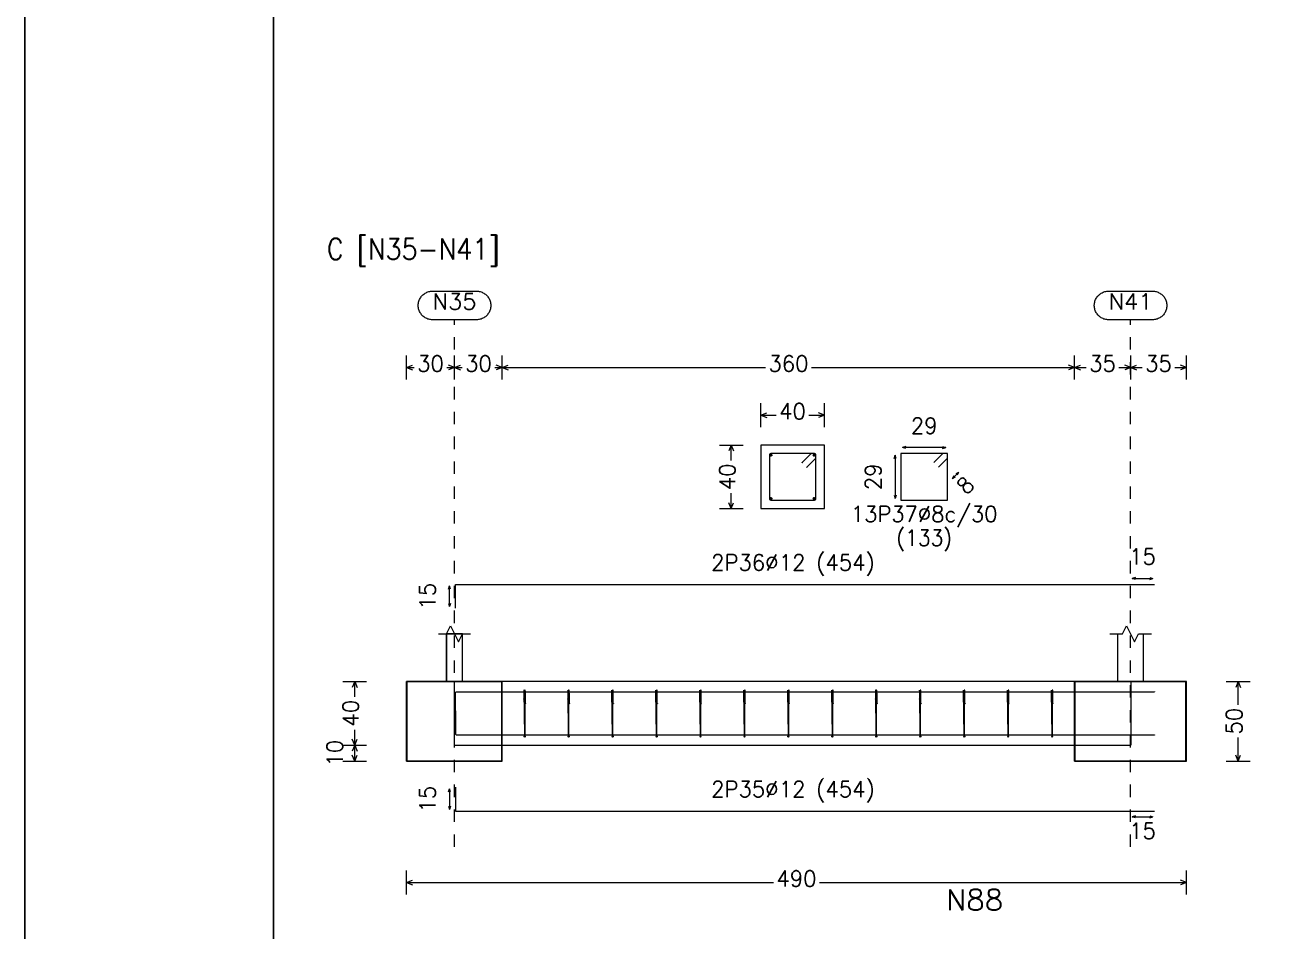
# Model space of a CAD drawing. Header units: inches. Extents: x 72863 to 72995, y 49095 to 49225.
# Drawn here: x 72952.65 to 72962.64, y 49167.67 to 49174.96 of the extents above; entities that cross this region are included whole.
import ezdxf
from ezdxf.enums import TextEntityAlignment as Align

# ---------------------------------------------------------------- set-up
doc = ezdxf.new("R2010")
doc.units = ezdxf.units.IN
doc.linetypes.add('CYPE_PUNTO', pattern=[0.075, 0, -0.075])
doc.layers.get('0').update_dxf_attribs({"lineweight": 15})
for name, color, linetype, lineweight in [('CIM_COTAS', 2, 'Continuous', 9), ('CIM_DIB_ARMADOS', 4, 'Continuous', 9), ('CIM_GEOMETRIA', 2, 'Continuous', 9), ('CIM_REFEREN', 2, 'Continuous', 9), ('CIM_TXT_ARMADOS', 3, 'Continuous', 9)]:
    doc.layers.add(name, color=color, linetype=linetype, lineweight=lineweight)
doc.layers.add('VG', color=7, linetype='Continuous')
doc.styles.add('CYPETXT', font='romans__.ttf', dxfattribs={"height": 0.2})

# ---------------------------------------------------------------- blocks, each defined once
blk = doc.blocks.new('PLANTILLA')
at = {"layer": 'VG'}
for p, q in [((72862.7103, 49224.7112), (72862.7103, 49195.0112)), ((72864.7103, 49196.0112), (72864.7103, 49223.7112))]:
    blk.add_line(p, q, dxfattribs=at)
blk.add_lwpolyline([(72903.7103, 49199.5612), (72903.7103, 49223.7112), (72864.7103, 49223.7112), (72864.7103, 49196.0112), (72885.7103, 49196.0112), (72885.7103, 49199.6112)], dxfattribs=at)

msp = doc.modelspace()

# ---------------------------------------------------------------- hatches: boundary and pattern name
at = {"layer": 'CIM_DIB_ARMADOS'}
h = msp.add_hatch(color=256, dxfattribs=at)
edge = h.paths.add_edge_path()
edge.add_arc((72958.9027, 49171.4412), 0.00102, 0, 360)
h = msp.add_hatch(color=256, dxfattribs=at)
edge = h.paths.add_edge_path()
edge.add_arc((72958.9398, 49171.4041), 0.00102, 0, 360)
h = msp.add_hatch(color=256, dxfattribs=at)
edge = h.paths.add_edge_path()
edge.add_arc((72961.7374, 49169.5981), 0.00102, 0, 360)
h = msp.add_hatch(color=256, dxfattribs=at)
edge = h.paths.add_edge_path()
edge.add_arc((72956.6638, 49169.5385), 0.00102, 0, 360)
h = msp.add_hatch(color=256, dxfattribs=at)
edge = h.paths.add_edge_path()
edge.add_arc((72956.675, 49169.5014), 0.00102, 0, 360)
h = msp.add_hatch(color=256, dxfattribs=at)
edge = h.paths.add_edge_path()
edge.add_arc((72957.0175, 49169.5385), 0.00102, 0, 360)
h = msp.add_hatch(color=256, dxfattribs=at)
edge = h.paths.add_edge_path()
edge.add_arc((72957.0287, 49169.5014), 0.00102, 0, 360)
h = msp.add_hatch(color=256, dxfattribs=at)
edge = h.paths.add_edge_path()
edge.add_arc((72957.3712, 49169.5385), 0.00102, 0, 360)
h = msp.add_hatch(color=256, dxfattribs=at)
edge = h.paths.add_edge_path()
edge.add_arc((72957.3824, 49169.5014), 0.00102, 0, 360)
h = msp.add_hatch(color=256, dxfattribs=at)
edge = h.paths.add_edge_path()
edge.add_arc((72957.7248, 49169.5385), 0.00102, 0, 360)
h = msp.add_hatch(color=256, dxfattribs=at)
edge = h.paths.add_edge_path()
edge.add_arc((72957.7361, 49169.5014), 0.00102, 0, 360)
h = msp.add_hatch(color=256, dxfattribs=at)
edge = h.paths.add_edge_path()
edge.add_arc((72958.0785, 49169.5385), 0.00102, 0, 360)
h = msp.add_hatch(color=256, dxfattribs=at)
edge = h.paths.add_edge_path()
edge.add_arc((72958.0898, 49169.5014), 0.00102, 0, 360)
h = msp.add_hatch(color=256, dxfattribs=at)
edge = h.paths.add_edge_path()
edge.add_arc((72958.4322, 49169.5385), 0.00102, 0, 360)
h = msp.add_hatch(color=256, dxfattribs=at)
edge = h.paths.add_edge_path()
edge.add_arc((72958.4435, 49169.5014), 0.00102, 0, 360)
h = msp.add_hatch(color=256, dxfattribs=at)
edge = h.paths.add_edge_path()
edge.add_arc((72958.7859, 49169.5385), 0.00102, 0, 360)
h = msp.add_hatch(color=256, dxfattribs=at)
edge = h.paths.add_edge_path()
edge.add_arc((72958.7971, 49169.5014), 0.00102, 0, 360)
h = msp.add_hatch(color=256, dxfattribs=at)
edge = h.paths.add_edge_path()
edge.add_arc((72959.1396, 49169.5385), 0.00102, 0, 360)
h = msp.add_hatch(color=256, dxfattribs=at)
edge = h.paths.add_edge_path()
edge.add_arc((72959.1508, 49169.5014), 0.00102, 0, 360)
h = msp.add_hatch(color=256, dxfattribs=at)
edge = h.paths.add_edge_path()
edge.add_arc((72959.4933, 49169.5385), 0.00102, 0, 360)
h = msp.add_hatch(color=256, dxfattribs=at)
edge = h.paths.add_edge_path()
edge.add_arc((72959.5045, 49169.5014), 0.00102, 0, 360)
h = msp.add_hatch(color=256, dxfattribs=at)
edge = h.paths.add_edge_path()
edge.add_arc((72959.8469, 49169.5385), 0.00102, 0, 360)
h = msp.add_hatch(color=256, dxfattribs=at)
edge = h.paths.add_edge_path()
edge.add_arc((72959.8582, 49169.5014), 0.00102, 0, 360)
h = msp.add_hatch(color=256, dxfattribs=at)
edge = h.paths.add_edge_path()
edge.add_arc((72960.2006, 49169.5385), 0.00102, 0, 360)
h = msp.add_hatch(color=256, dxfattribs=at)
edge = h.paths.add_edge_path()
edge.add_arc((72960.2119, 49169.5014), 0.00102, 0, 360)
h = msp.add_hatch(color=256, dxfattribs=at)
edge = h.paths.add_edge_path()
edge.add_arc((72960.5543, 49169.5385), 0.00102, 0, 360)
h = msp.add_hatch(color=256, dxfattribs=at)
edge = h.paths.add_edge_path()
edge.add_arc((72960.5656, 49169.5014), 0.00102, 0, 360)
h = msp.add_hatch(color=256, dxfattribs=at)
edge = h.paths.add_edge_path()
edge.add_arc((72960.908, 49169.5385), 0.00102, 0, 360)
h = msp.add_hatch(color=256, dxfattribs=at)
edge = h.paths.add_edge_path()
edge.add_arc((72960.9192, 49169.5014), 0.00102, 0, 360)
h = msp.add_hatch(color=256, dxfattribs=at)
edge = h.paths.add_edge_path()
edge.add_arc((72956.112, 49169.442), 0.00102, 0, 360)
h = msp.add_hatch(color=256, dxfattribs=at)
edge = h.paths.add_edge_path()
edge.add_arc((72956.112, 49169.4061), 0.00102, 0, 360)
h = msp.add_hatch(color=256, dxfattribs=at)
edge = h.paths.add_edge_path()
edge.add_arc((72961.7374, 49169.25), 0.00102, 0, 360)

# ---------------------------------------------------------------- linework, layer by layer
at = {"layer": 'CIM_COTAS', "linetype": 'CYPE_PUNTO'}
for p, q in [((72956.1048, 49168.3501), (72956.1048, 49172.5905)), ((72961.5447, 49168.3501), (72961.5447, 49172.5905))]:
    msp.add_line(p, q, dxfattribs=at)
at = {"layer": 'CIM_COTAS'}
for p, q in [((72955.7181, 49172.1105), (72955.7181, 49172.3025)), ((72956.1053, 49172.1105), (72956.1053, 49172.3025)), ((72956.1053, 49172.1105), (72956.1053, 49172.3025)), ((72956.4892, 49172.1105), (72956.4892, 49172.3025)), ((72956.4892, 49172.1105), (72956.4892, 49172.3025)), ((72961.0933, 49172.1105), (72961.0933, 49172.3025)), ((72961.0933, 49172.1105), (72961.0933, 49172.3025)), ((72961.5454, 49172.1105), (72961.5454, 49172.3025)), ((72961.5454, 49172.1105), (72961.5454, 49172.3025)), ((72961.9934, 49172.1105), (72961.9934, 49172.3025)), ((72955.7181, 49172.2065), (72955.7661, 49172.2257)), ((72955.7181, 49172.2065), (72955.7661, 49172.1873)), ((72955.7181, 49172.2065), (72955.7802, 49172.2065)), ((72956.0432, 49172.2065), (72956.1053, 49172.2065)), ((72956.1053, 49172.2065), (72956.0573, 49172.2257)), ((72956.1053, 49172.2065), (72956.0573, 49172.1873)), ((72956.1053, 49172.2065), (72956.1533, 49172.2257)), ((72956.1053, 49172.2065), (72956.1533, 49172.1873)), ((72956.1053, 49172.2065), (72956.1657, 49172.2065)), ((72956.4288, 49172.2065), (72956.4892, 49172.2065)), ((72956.4892, 49172.2065), (72956.4412, 49172.2257)), ((72956.4892, 49172.2065), (72956.4412, 49172.1873)), ((72956.4892, 49172.2065), (72956.5372, 49172.2257)), ((72956.4892, 49172.2065), (72956.5372, 49172.1873)), ((72956.4892, 49172.2065), (72958.606, 49172.2065)), ((72958.9766, 49172.2065), (72961.0933, 49172.2065)), ((72961.0933, 49172.2065), (72961.0453, 49172.2257)), ((72961.0933, 49172.2065), (72961.0453, 49172.1873)), ((72961.0933, 49172.2065), (72961.1413, 49172.2257)), ((72961.0933, 49172.2065), (72961.1413, 49172.1873)), ((72961.0933, 49172.2065), (72961.1878, 49172.2065)), ((72961.4509, 49172.2065), (72961.5454, 49172.2065)), ((72961.5454, 49172.2065), (72961.4974, 49172.2257)), ((72961.5454, 49172.2065), (72961.4974, 49172.1873)), ((72961.5454, 49172.2065), (72961.5934, 49172.2257)), ((72961.5454, 49172.2065), (72961.5934, 49172.1873)), ((72961.5454, 49172.2065), (72961.6379, 49172.2065)), ((72961.9009, 49172.2065), (72961.9934, 49172.2065)), ((72961.9934, 49172.2065), (72961.9454, 49172.2257)), ((72961.9934, 49172.2065), (72961.9454, 49172.1873)), ((72958.5693, 49171.7265), (72958.5693, 49171.9185)), ((72959.0813, 49171.7265), (72959.0813, 49171.9185)), ((72958.5693, 49171.8225), (72958.6173, 49171.8417)), ((72958.5693, 49171.8225), (72958.6173, 49171.8033)), ((72958.5693, 49171.8225), (72958.6938, 49171.8225)), ((72958.9568, 49171.8225), (72959.0813, 49171.8225)), ((72959.0813, 49171.8225), (72959.0333, 49171.8417)), ((72959.0813, 49171.8225), (72959.0333, 49171.8033)), ((72958.2357, 49171.5828), (72958.4277, 49171.5828)), ((72958.3317, 49171.5828), (72958.3125, 49171.5348)), ((72958.3317, 49171.5828), (72958.3509, 49171.5348)), ((72958.3317, 49171.4583), (72958.3317, 49171.5828)), ((72958.3317, 49171.0708), (72958.3317, 49171.1953)), ((72958.3317, 49171.0708), (72958.3125, 49171.1188)), ((72958.3317, 49171.0708), (72958.3509, 49171.1188)), ((72958.2357, 49171.0708), (72958.4277, 49171.0708)), ((72955.2055, 49169.6801), (72955.3975, 49169.6801)), ((72955.3015, 49169.6801), (72955.2823, 49169.6321)), ((72955.3015, 49169.6801), (72955.3207, 49169.6321)), ((72955.3015, 49169.5556), (72955.3015, 49169.6801)), ((72962.314, 49169.6801), (72962.506, 49169.6801)), ((72962.41, 49169.6801), (72962.3908, 49169.6321)), ((72962.41, 49169.6801), (72962.4292, 49169.6321)), ((72962.41, 49169.4916), (72962.41, 49169.6801)), ((72955.3015, 49169.1681), (72955.3015, 49169.2925)), ((72955.3015, 49169.1681), (72955.2823, 49169.2161)), ((72955.3015, 49169.1681), (72955.3207, 49169.2161)), ((72962.41, 49169.0401), (72962.41, 49169.2285)), ((72955.2055, 49169.1681), (72955.3975, 49169.1681)), ((72955.2055, 49169.1681), (72955.3975, 49169.1681)), ((72955.3015, 49169.1681), (72955.2823, 49169.1201)), ((72955.3015, 49169.0401), (72955.2823, 49169.0881)), ((72955.3015, 49169.1681), (72955.3207, 49169.1201)), ((72955.3015, 49169.0401), (72955.3015, 49169.1681)), ((72955.3015, 49169.0401), (72955.3207, 49169.0881)), ((72962.41, 49169.0401), (72962.3908, 49169.0881)), ((72962.41, 49169.0401), (72962.4292, 49169.0881)), ((72955.2055, 49169.0401), (72955.3975, 49169.0401)), ((72962.314, 49169.0401), (72962.506, 49169.0401)), ((72955.7181, 49167.9661), (72955.7181, 49168.1581)), ((72955.7181, 49168.0621), (72955.7661, 49168.0813)), ((72961.9934, 49168.0621), (72961.9454, 49168.0813)), ((72961.9934, 49167.9661), (72961.9934, 49168.1581)), ((72955.7181, 49168.0621), (72955.7661, 49168.0429)), ((72955.7181, 49168.0621), (72958.6705, 49168.0621)), ((72959.041, 49168.0621), (72961.9934, 49168.0621)), ((72961.9934, 49168.0621), (72961.9454, 49168.0429))]:
    msp.add_line(p, q, dxfattribs=at)
for points in [[(72956.2814, 49172.8209), (72956.2891, 49172.8206), (72956.2968, 49172.8198), (72956.3044, 49172.8185), (72956.3119, 49172.8168), (72956.3192, 49172.8145), (72956.3264, 49172.8117), (72956.3334, 49172.8085), (72956.3402, 49172.8048), (72956.3466, 49172.8006), (72956.3528, 49172.7961), (72956.3587, 49172.7911), (72956.3643, 49172.7857), (72956.3694, 49172.78), (72956.3742, 49172.774), (72956.3785, 49172.7676), (72956.3825, 49172.761), (72956.3859, 49172.7541), (72956.3889, 49172.7471), (72956.3915, 49172.7398), (72956.3935, 49172.7324), (72956.395, 49172.7248), (72956.3961, 49172.7172), (72956.3966, 49172.7095), (72956.3966, 49172.7018), (72956.3961, 49172.6941), (72956.395, 49172.6865), (72956.3935, 49172.6789), (72956.3915, 49172.6715), (72956.3889, 49172.6643), (72956.3859, 49172.6572), (72956.3825, 49172.6503), (72956.3785, 49172.6437), (72956.3742, 49172.6373), (72956.3694, 49172.6313), (72956.3643, 49172.6256), (72956.3587, 49172.6202), (72956.3528, 49172.6152), (72956.3466, 49172.6107), (72956.3402, 49172.6065), (72956.3334, 49172.6028), (72956.3264, 49172.5996), (72956.3192, 49172.5968), (72956.3119, 49172.5945), (72956.3044, 49172.5928), (72956.2968, 49172.5915), (72956.2891, 49172.5907), (72956.2814, 49172.5905), (72955.9282, 49172.5905), (72955.9205, 49172.5907), (72955.9128, 49172.5915), (72955.9052, 49172.5928), (72955.8977, 49172.5945), (72955.8904, 49172.5968), (72955.8832, 49172.5996), (72955.8762, 49172.6028), (72955.8695, 49172.6065), (72955.863, 49172.6107), (72955.8568, 49172.6152), (72955.8509, 49172.6202), (72955.8454, 49172.6256), (72955.8402, 49172.6313), (72955.8354, 49172.6373), (72955.8311, 49172.6437), (72955.8271, 49172.6503), (72955.8237, 49172.6572), (72955.8207, 49172.6643), (72955.8181, 49172.6715), (72955.8161, 49172.6789), (72955.8146, 49172.6865), (72955.8135, 49172.6941), (72955.813, 49172.7018), (72955.813, 49172.7095), (72955.8135, 49172.7172), (72955.8146, 49172.7248), (72955.8161, 49172.7324), (72955.8181, 49172.7398), (72955.8207, 49172.7471), (72955.8237, 49172.7541), (72955.8271, 49172.761), (72955.8311, 49172.7676), (72955.8354, 49172.774), (72955.8402, 49172.78), (72955.8454, 49172.7857), (72955.8509, 49172.7911), (72955.8568, 49172.7961), (72955.863, 49172.8006), (72955.8695, 49172.8048), (72955.8762, 49172.8085), (72955.8832, 49172.8117), (72955.8904, 49172.8145), (72955.8977, 49172.8168), (72955.9052, 49172.8185), (72955.9128, 49172.8198), (72955.9205, 49172.8206), (72955.9282, 49172.8209), (72956.2814, 49172.8209)], [(72961.7213, 49172.8209), (72961.729, 49172.8206), (72961.7367, 49172.8198), (72961.7443, 49172.8185), (72961.7517, 49172.8168), (72961.7591, 49172.8145), (72961.7663, 49172.8117), (72961.7733, 49172.8085), (72961.78, 49172.8048), (72961.7865, 49172.8006), (72961.7927, 49172.7961), (72961.7986, 49172.7911), (72961.8041, 49172.7857), (72961.8093, 49172.78), (72961.8141, 49172.774), (72961.8184, 49172.7676), (72961.8223, 49172.761), (72961.8258, 49172.7541), (72961.8288, 49172.7471), (72961.8313, 49172.7398), (72961.8334, 49172.7324), (72961.8349, 49172.7248), (72961.8359, 49172.7172), (72961.8364, 49172.7095), (72961.8364, 49172.7018), (72961.8359, 49172.6941), (72961.8349, 49172.6865), (72961.8334, 49172.6789), (72961.8313, 49172.6715), (72961.8288, 49172.6643), (72961.8258, 49172.6572), (72961.8223, 49172.6503), (72961.8184, 49172.6437), (72961.8141, 49172.6373), (72961.8093, 49172.6313), (72961.8041, 49172.6256), (72961.7986, 49172.6202), (72961.7927, 49172.6152), (72961.7865, 49172.6107), (72961.78, 49172.6065), (72961.7733, 49172.6028), (72961.7663, 49172.5996), (72961.7591, 49172.5968), (72961.7517, 49172.5945), (72961.7443, 49172.5928), (72961.7367, 49172.5915), (72961.729, 49172.5907), (72961.7213, 49172.5905), (72961.368, 49172.5905), (72961.3603, 49172.5907), (72961.3527, 49172.5915), (72961.3451, 49172.5928), (72961.3376, 49172.5945), (72961.3302, 49172.5968), (72961.3231, 49172.5996), (72961.3161, 49172.6028), (72961.3093, 49172.6065), (72961.3028, 49172.6107), (72961.2966, 49172.6152), (72961.2908, 49172.6202), (72961.2852, 49172.6256), (72961.2801, 49172.6313), (72961.2753, 49172.6373), (72961.2709, 49172.6437), (72961.267, 49172.6503), (72961.2635, 49172.6572), (72961.2605, 49172.6643), (72961.258, 49172.6715), (72961.256, 49172.6789), (72961.2544, 49172.6865), (72961.2534, 49172.6941), (72961.2529, 49172.7018), (72961.2529, 49172.7095), (72961.2534, 49172.7172), (72961.2544, 49172.7248), (72961.256, 49172.7324), (72961.258, 49172.7398), (72961.2605, 49172.7471), (72961.2635, 49172.7541), (72961.267, 49172.761), (72961.2709, 49172.7676), (72961.2753, 49172.774), (72961.2801, 49172.78), (72961.2852, 49172.7857), (72961.2908, 49172.7911), (72961.2966, 49172.7961), (72961.3028, 49172.8006), (72961.3093, 49172.8048), (72961.3161, 49172.8085), (72961.3231, 49172.8117), (72961.3302, 49172.8145), (72961.3376, 49172.8168), (72961.3451, 49172.8185), (72961.3527, 49172.8198), (72961.3603, 49172.8206), (72961.368, 49172.8209), (72961.7213, 49172.8209)]]:
    msp.add_lwpolyline(points, close=True, dxfattribs=at)
at = {"layer": 'CIM_DIB_ARMADOS'}
for p, q in [((72958.6397, 49171.5009), (72958.6628, 49171.5009)), ((72958.6512, 49171.4893), (72958.6512, 49171.5124)), ((72958.9879, 49171.5009), (72959.0109, 49171.5009)), ((72958.9994, 49171.4893), (72958.9994, 49171.5124)), ((72958.6397, 49171.1527), (72958.6628, 49171.1527)), ((72958.6512, 49171.1412), (72958.6512, 49171.1642)), ((72958.9879, 49171.1527), (72959.0109, 49171.1527)), ((72958.9994, 49171.1412), (72958.9994, 49171.1642))]:
    msp.add_line(p, q, dxfattribs=at)
for points in [[(72958.9398, 49171.4041), (72959.0092, 49171.4735), (72959.0114, 49171.4769), (72959.0122, 49171.4808), (72959.0122, 49171.5034), (72959.0108, 49171.5085), (72959.0071, 49171.5123), (72959.002, 49171.5137), (72958.6487, 49171.5137), (72958.6436, 49171.5123), (72958.6398, 49171.5085), (72958.6384, 49171.5034), (72958.6384, 49171.1501), (72958.6398, 49171.145), (72958.6436, 49171.1413), (72958.6487, 49171.1399), (72959.002, 49171.1399), (72959.0071, 49171.1413), (72959.0108, 49171.145), (72959.0122, 49171.1501), (72959.0122, 49171.5034), (72959.0108, 49171.5085), (72959.0071, 49171.5123), (72959.002, 49171.5137), (72958.9793, 49171.5137), (72958.9754, 49171.5129), (72958.9721, 49171.5107), (72958.9027, 49171.4412)], [(72959.9987, 49171.4041), (72960.0711, 49171.4765), (72960.0711, 49171.5137), (72959.6973, 49171.5137), (72959.6973, 49171.1399), (72960.0711, 49171.1399), (72960.0711, 49171.5137), (72960.034, 49171.5137), (72959.9616, 49171.4412)], [(72956.112, 49170.2695), (72956.112, 49170.4615), (72961.5454, 49170.4615), (72961.7374, 49170.4615)], [(72956.112, 49169.4061), (72956.112, 49169.5853), (72956.1137, 49169.5917), (72956.1184, 49169.5964), (72956.1248, 49169.5981), (72961.5454, 49169.5981), (72961.7374, 49169.5981)], [(72956.675, 49169.5014), (72956.675, 49169.5708), (72956.675, 49169.5741), (72956.675, 49169.5781), (72956.6747, 49169.6007), (72956.6746, 49169.6058), (72956.6745, 49169.6096), (72956.6744, 49169.6109), (72956.6696, 49169.6109), (72956.6695, 49169.6096), (72956.6694, 49169.6058), (72956.6694, 49169.6007), (72956.6694, 49169.2474), (72956.6694, 49169.2423), (72956.6694, 49169.2385), (72956.6694, 49169.2372), (72956.6694, 49169.2385), (72956.6694, 49169.2423), (72956.6693, 49169.2474), (72956.6644, 49169.6007), (72956.6644, 49169.6058), (72956.6642, 49169.6096), (72956.6642, 49169.6109), (72956.6639, 49169.6109), (72956.6638, 49169.6102), (72956.6638, 49169.6079), (72956.6638, 49169.5385)], [(72957.0287, 49169.5014), (72957.0287, 49169.5708), (72957.0287, 49169.5741), (72957.0287, 49169.5781), (72957.0284, 49169.6007), (72957.0283, 49169.6058), (72957.0282, 49169.6096), (72957.0281, 49169.6109), (72957.0232, 49169.6109), (72957.0232, 49169.6096), (72957.0231, 49169.6058), (72957.0231, 49169.6007), (72957.0231, 49169.2474), (72957.0231, 49169.2423), (72957.0231, 49169.2385), (72957.0231, 49169.2372), (72957.0231, 49169.2385), (72957.023, 49169.2423), (72957.023, 49169.2474), (72957.0181, 49169.6007), (72957.018, 49169.6058), (72957.0179, 49169.6096), (72957.0178, 49169.6109), (72957.0175, 49169.6109), (72957.0175, 49169.6102), (72957.0175, 49169.6079), (72957.0175, 49169.5385)], [(72957.3824, 49169.5014), (72957.3824, 49169.5708), (72957.3824, 49169.5741), (72957.3824, 49169.5781), (72957.382, 49169.6007), (72957.382, 49169.6058), (72957.3819, 49169.6096), (72957.3818, 49169.6109), (72957.3769, 49169.6109), (72957.3769, 49169.6096), (72957.3768, 49169.6058), (72957.3768, 49169.6007), (72957.3768, 49169.2474), (72957.3768, 49169.2423), (72957.3768, 49169.2385), (72957.3768, 49169.2372), (72957.3768, 49169.2385), (72957.3767, 49169.2423), (72957.3766, 49169.2474), (72957.3718, 49169.6007), (72957.3717, 49169.6058), (72957.3716, 49169.6096), (72957.3715, 49169.6109), (72957.3712, 49169.6109), (72957.3712, 49169.6102), (72957.3712, 49169.6079), (72957.3712, 49169.5385)], [(72957.7361, 49169.5014), (72957.7361, 49169.5708), (72957.7361, 49169.5741), (72957.736, 49169.5781), (72957.7357, 49169.6007), (72957.7356, 49169.6058), (72957.7355, 49169.6096), (72957.7354, 49169.6109), (72957.7306, 49169.6109), (72957.7305, 49169.6096), (72957.7305, 49169.6058), (72957.7305, 49169.6007), (72957.7305, 49169.2474), (72957.7305, 49169.2423), (72957.7305, 49169.2385), (72957.7305, 49169.2372), (72957.7304, 49169.2385), (72957.7304, 49169.2423), (72957.7303, 49169.2474), (72957.7255, 49169.6007), (72957.7254, 49169.6058), (72957.7253, 49169.6096), (72957.7252, 49169.6109), (72957.7249, 49169.6109), (72957.7249, 49169.6102), (72957.7248, 49169.6079), (72957.7248, 49169.5385)], [(72958.0898, 49169.5014), (72958.0898, 49169.5708), (72958.0898, 49169.5741), (72958.0897, 49169.5781), (72958.0894, 49169.6007), (72958.0893, 49169.6058), (72958.0892, 49169.6096), (72958.0891, 49169.6109), (72958.0843, 49169.6109), (72958.0842, 49169.6096), (72958.0842, 49169.6058), (72958.0842, 49169.6007), (72958.0842, 49169.2474), (72958.0842, 49169.2423), (72958.0842, 49169.2385), (72958.0842, 49169.2372), (72958.0841, 49169.2385), (72958.0841, 49169.2423), (72958.084, 49169.2474), (72958.0792, 49169.6007), (72958.0791, 49169.6058), (72958.079, 49169.6096), (72958.0789, 49169.6109), (72958.0786, 49169.6109), (72958.0785, 49169.6102), (72958.0785, 49169.6079), (72958.0785, 49169.5385)], [(72958.4435, 49169.5014), (72958.4435, 49169.5708), (72958.4434, 49169.5741), (72958.4434, 49169.5781), (72958.4431, 49169.6007), (72958.443, 49169.6058), (72958.4429, 49169.6096), (72958.4428, 49169.6109), (72958.438, 49169.6109), (72958.4379, 49169.6096), (72958.4379, 49169.6058), (72958.4378, 49169.6007), (72958.4378, 49169.2474), (72958.4378, 49169.2423), (72958.4378, 49169.2385), (72958.4378, 49169.2372), (72958.4378, 49169.2385), (72958.4378, 49169.2423), (72958.4377, 49169.2474), (72958.4329, 49169.6007), (72958.4328, 49169.6058), (72958.4327, 49169.6096), (72958.4326, 49169.6109), (72958.4323, 49169.6109), (72958.4322, 49169.6102), (72958.4322, 49169.6079), (72958.4322, 49169.5385)], [(72958.7971, 49169.5014), (72958.7971, 49169.5708), (72958.7971, 49169.5741), (72958.7971, 49169.5781), (72958.7968, 49169.6007), (72958.7967, 49169.6058), (72958.7966, 49169.6096), (72958.7965, 49169.6109), (72958.7917, 49169.6109), (72958.7916, 49169.6096), (72958.7915, 49169.6058), (72958.7915, 49169.6007), (72958.7915, 49169.2474), (72958.7915, 49169.2423), (72958.7915, 49169.2385), (72958.7915, 49169.2372), (72958.7915, 49169.2385), (72958.7914, 49169.2423), (72958.7914, 49169.2474), (72958.7865, 49169.6007), (72958.7864, 49169.6058), (72958.7863, 49169.6096), (72958.7863, 49169.6109), (72958.7859, 49169.6109), (72958.7859, 49169.6102), (72958.7859, 49169.6079), (72958.7859, 49169.5385)], [(72959.1508, 49169.5014), (72959.1508, 49169.5708), (72959.1508, 49169.5741), (72959.1508, 49169.5781), (72959.1505, 49169.6007), (72959.1504, 49169.6058), (72959.1503, 49169.6096), (72959.1502, 49169.6109), (72959.1453, 49169.6109), (72959.1453, 49169.6096), (72959.1452, 49169.6058), (72959.1452, 49169.6007), (72959.1452, 49169.2474), (72959.1452, 49169.2423), (72959.1452, 49169.2385), (72959.1452, 49169.2372), (72959.1452, 49169.2385), (72959.1451, 49169.2423), (72959.1451, 49169.2474), (72959.1402, 49169.6007), (72959.1401, 49169.6058), (72959.14, 49169.6096), (72959.1399, 49169.6109), (72959.1396, 49169.6109), (72959.1396, 49169.6102), (72959.1396, 49169.6079), (72959.1396, 49169.5385)], [(72959.5045, 49169.5014), (72959.5045, 49169.5708), (72959.5045, 49169.5741), (72959.5045, 49169.5781), (72959.5041, 49169.6007), (72959.5041, 49169.6058), (72959.504, 49169.6096), (72959.5039, 49169.6109), (72959.499, 49169.6109), (72959.499, 49169.6096), (72959.4989, 49169.6058), (72959.4989, 49169.6007), (72959.4989, 49169.2474), (72959.4989, 49169.2423), (72959.4989, 49169.2385), (72959.4989, 49169.2372), (72959.4989, 49169.2385), (72959.4988, 49169.2423), (72959.4987, 49169.2474), (72959.4939, 49169.6007), (72959.4938, 49169.6058), (72959.4937, 49169.6096), (72959.4936, 49169.6109), (72959.4933, 49169.6109), (72959.4933, 49169.6102), (72959.4933, 49169.6079), (72959.4933, 49169.5385)], [(72959.8582, 49169.5014), (72959.8582, 49169.5708), (72959.8582, 49169.5741), (72959.8581, 49169.5781), (72959.8578, 49169.6007), (72959.8577, 49169.6058), (72959.8576, 49169.6096), (72959.8575, 49169.6109), (72959.8527, 49169.6109), (72959.8526, 49169.6096), (72959.8526, 49169.6058), (72959.8526, 49169.6007), (72959.8526, 49169.2474), (72959.8526, 49169.2423), (72959.8526, 49169.2385), (72959.8526, 49169.2372), (72959.8525, 49169.2385), (72959.8525, 49169.2423), (72959.8524, 49169.2474), (72959.8476, 49169.6007), (72959.8475, 49169.6058), (72959.8474, 49169.6096), (72959.8473, 49169.6109), (72959.847, 49169.6109), (72959.847, 49169.6102), (72959.8469, 49169.6079), (72959.8469, 49169.5385)], [(72960.2119, 49169.5014), (72960.2119, 49169.5708), (72960.2119, 49169.5741), (72960.2118, 49169.5781), (72960.2115, 49169.6007), (72960.2114, 49169.6058), (72960.2113, 49169.6096), (72960.2112, 49169.6109), (72960.2064, 49169.6109), (72960.2063, 49169.6096), (72960.2063, 49169.6058), (72960.2062, 49169.6007), (72960.2062, 49169.2474), (72960.2062, 49169.2423), (72960.2062, 49169.2385), (72960.2062, 49169.2372), (72960.2062, 49169.2385), (72960.2062, 49169.2423), (72960.2061, 49169.2474), (72960.2013, 49169.6007), (72960.2012, 49169.6058), (72960.2011, 49169.6096), (72960.201, 49169.6109), (72960.2007, 49169.6109), (72960.2006, 49169.6102), (72960.2006, 49169.6079), (72960.2006, 49169.5385)], [(72960.5656, 49169.5014), (72960.5656, 49169.5708), (72960.5655, 49169.5741), (72960.5655, 49169.5781), (72960.5652, 49169.6007), (72960.5651, 49169.6058), (72960.565, 49169.6096), (72960.5649, 49169.6109), (72960.5601, 49169.6109), (72960.56, 49169.6096), (72960.5599, 49169.6058), (72960.5599, 49169.6007), (72960.5599, 49169.2474), (72960.5599, 49169.2423), (72960.5599, 49169.2385), (72960.5599, 49169.2372), (72960.5599, 49169.2385), (72960.5599, 49169.2423), (72960.5598, 49169.2474), (72960.555, 49169.6007), (72960.5549, 49169.6058), (72960.5548, 49169.6096), (72960.5547, 49169.6109), (72960.5544, 49169.6109), (72960.5543, 49169.6102), (72960.5543, 49169.6079), (72960.5543, 49169.5385)], [(72960.9192, 49169.5014), (72960.9192, 49169.5708), (72960.9192, 49169.5741), (72960.9192, 49169.5781), (72960.9189, 49169.6007), (72960.9188, 49169.6058), (72960.9187, 49169.6096), (72960.9186, 49169.6109), (72960.9138, 49169.6109), (72960.9137, 49169.6096), (72960.9136, 49169.6058), (72960.9136, 49169.6007), (72960.9136, 49169.2474), (72960.9136, 49169.2423), (72960.9136, 49169.2385), (72960.9136, 49169.2372), (72960.9136, 49169.2385), (72960.9135, 49169.2423), (72960.9135, 49169.2474), (72960.9086, 49169.6007), (72960.9085, 49169.6058), (72960.9084, 49169.6096), (72960.9084, 49169.6109), (72960.908, 49169.6109), (72960.908, 49169.6102), (72960.908, 49169.6079), (72960.908, 49169.5385)], [(72956.112, 49169.442), (72956.112, 49169.2628), (72956.1137, 49169.2564), (72956.1184, 49169.2517), (72956.1248, 49169.25), (72961.5454, 49169.25), (72961.7374, 49169.25)], [(72956.112, 49168.8301), (72956.112, 49168.6381), (72961.5454, 49168.6381), (72961.7374, 49168.6381)]]:
    msp.add_lwpolyline(points, dxfattribs=at)
for centre, radius in [((72958.6512, 49171.5009), 0.00768), ((72958.9994, 49171.5009), 0.00768), ((72958.9027, 49171.4412), 0.00102), ((72958.9398, 49171.4041), 0.00102), ((72958.6512, 49171.1527), 0.00768), ((72958.9994, 49171.1527), 0.00768), ((72961.7374, 49169.5981), 0.00102), ((72956.6638, 49169.5385), 0.00102), ((72956.675, 49169.5014), 0.00102), ((72957.0175, 49169.5385), 0.00102), ((72957.0287, 49169.5014), 0.00102), ((72957.3712, 49169.5385), 0.00102), ((72957.3824, 49169.5014), 0.00102), ((72957.7248, 49169.5385), 0.00102), ((72957.7361, 49169.5014), 0.00102), ((72958.0785, 49169.5385), 0.00102), ((72958.0898, 49169.5014), 0.00102), ((72958.4322, 49169.5385), 0.00102), ((72958.4435, 49169.5014), 0.00102), ((72958.7859, 49169.5385), 0.00102), ((72958.7971, 49169.5014), 0.00102), ((72959.1396, 49169.5385), 0.00102), ((72959.1508, 49169.5014), 0.00102), ((72959.4933, 49169.5385), 0.00102), ((72959.5045, 49169.5014), 0.00102), ((72959.8469, 49169.5385), 0.00102), ((72959.8582, 49169.5014), 0.00102), ((72960.2006, 49169.5385), 0.00102), ((72960.2119, 49169.5014), 0.00102), ((72960.5543, 49169.5385), 0.00102), ((72960.5656, 49169.5014), 0.00102), ((72960.908, 49169.5385), 0.00102), ((72960.9192, 49169.5014), 0.00102), ((72956.112, 49169.442), 0.00102), ((72956.112, 49169.4061), 0.00102), ((72956.6694, 49169.2372), 0.00512), ((72957.0231, 49169.2372), 0.00512), ((72957.3768, 49169.2372), 0.00512), ((72957.7305, 49169.2372), 0.00512), ((72958.0842, 49169.2372), 0.00512), ((72958.4378, 49169.2372), 0.00512), ((72958.7915, 49169.2372), 0.00512), ((72959.1452, 49169.2372), 0.00512), ((72959.4989, 49169.2372), 0.00512), ((72959.8526, 49169.2372), 0.00512), ((72960.2062, 49169.2372), 0.00512), ((72960.5599, 49169.2372), 0.00512), ((72960.9136, 49169.2372), 0.00512), ((72961.7374, 49169.25), 0.00102)]:
    msp.add_circle(centre, radius, dxfattribs=at)
at = {"layer": 'CIM_GEOMETRIA'}
for p, q in [((72956.0413, 49170.0641), (72956.0404, 49170.0641)), ((72955.7181, 49169.6801), (72956.4892, 49169.6801)), ((72955.7213, 49169.6801), (72955.7181, 49169.6801)), ((72956.1693, 49169.6801), (72956.0404, 49169.6801)), ((72956.0404, 49169.6801), (72956.0413, 49169.6801)), ((72956.1053, 49169.1681), (72956.1053, 49169.6801)), ((72961.5454, 49169.6801), (72956.1053, 49169.6801)), ((72961.0933, 49169.6801), (72961.9934, 49169.6801)), ((72961.0974, 49169.6801), (72961.0933, 49169.6801)), ((72961.6478, 49169.6801), (72961.4415, 49169.6801)), ((72961.4415, 49169.6801), (72961.443, 49169.6801)), ((72961.5454, 49169.6801), (72961.5454, 49169.1681)), ((72956.1053, 49169.1681), (72961.5454, 49169.1681)), ((72956.4892, 49169.0401), (72955.7181, 49169.0401)), ((72955.7181, 49169.0401), (72955.7213, 49169.0401)), ((72961.9934, 49169.0401), (72961.0933, 49169.0401)), ((72961.0933, 49169.0401), (72961.0974, 49169.0401))]:
    msp.add_line(p, q, dxfattribs=at)
for points in [[(72958.5693, 49171.5828), (72958.5693, 49171.0708), (72959.0813, 49171.0708), (72959.0813, 49171.5828), (72958.5693, 49171.5828)], [(72956.0413, 49169.6801), (72956.1693, 49169.6801), (72956.1693, 49170.0641), (72956.0413, 49170.0641), (72956.0413, 49169.6801)], [(72955.7213, 49169.0401), (72956.4892, 49169.0401), (72956.4892, 49169.6801), (72955.7213, 49169.6801), (72955.7213, 49169.0401)], [(72961.0974, 49169.0401), (72961.9934, 49169.0401), (72961.9934, 49169.6801), (72961.0974, 49169.6801), (72961.0974, 49169.0401)]]:
    msp.add_lwpolyline(points, close=True, dxfattribs=at)
for points in [[(72955.9764, 49170.0641), (72956.0408, 49170.0641), (72956.0728, 49170.1281), (72956.1368, 49170.0001), (72956.1688, 49170.0641), (72956.2333, 49170.0641)], [(72961.3775, 49170.0641), (72961.4807, 49170.0641), (72961.5127, 49170.1281), (72961.5767, 49170.0001), (72961.6087, 49170.0641), (72961.7118, 49170.0641)], [(72956.1684, 49169.6801), (72956.0404, 49169.6801), (72956.0404, 49170.0641), (72956.1684, 49170.0641)], [(72956.1693, 49169.6801), (72956.1684, 49169.6801), (72956.1684, 49170.0641), (72956.1693, 49170.0641)], [(72961.6478, 49169.6801), (72961.6463, 49169.6801), (72961.4415, 49169.6801), (72961.4415, 49170.0641)], [(72961.443, 49169.6801), (72961.6478, 49169.6801), (72961.6478, 49170.0641)], [(72956.4861, 49169.0401), (72955.7181, 49169.0401), (72955.7181, 49169.6801), (72956.4861, 49169.6801)], [(72956.4892, 49169.0401), (72956.4861, 49169.0401), (72956.4861, 49169.6801), (72956.4892, 49169.6801)], [(72961.9893, 49169.0401), (72961.0933, 49169.0401), (72961.0933, 49169.6801), (72961.9893, 49169.6801)], [(72961.9934, 49169.0401), (72961.9893, 49169.0401), (72961.9893, 49169.6801), (72961.9934, 49169.6801)]]:
    msp.add_lwpolyline(points, dxfattribs=at)
at = {"layer": 'CIM_TXT_ARMADOS'}
for p, q in [((72959.6413, 49171.4751), (72959.6493, 49171.5007)), ((72959.6573, 49171.4751), (72959.6493, 49171.5007)), ((72959.6493, 49171.5007), (72959.6493, 49171.1528)), ((72959.7359, 49171.5697), (72959.7103, 49171.5617)), ((72959.7359, 49171.5537), (72959.7103, 49171.5617)), ((72960.0582, 49171.5617), (72959.7103, 49171.5617)), ((72960.0326, 49171.5697), (72960.0582, 49171.5617)), ((72960.0326, 49171.5537), (72960.0582, 49171.5617)), ((72960.1096, 49171.3114), (72960.1638, 49171.3656)), ((72960.1221, 49171.3352), (72960.1096, 49171.3114)), ((72960.1334, 49171.3239), (72960.1096, 49171.3114)), ((72960.14, 49171.3531), (72960.1638, 49171.3656)), ((72960.1513, 49171.3418), (72960.1638, 49171.3656)), ((72959.6413, 49171.1784), (72959.6493, 49171.1528)), ((72959.6573, 49171.1784), (72959.6493, 49171.1528)), ((72961.5839, 49170.5175), (72961.5583, 49170.5095)), ((72961.5839, 49170.5015), (72961.5583, 49170.5095)), ((72961.5583, 49170.5095), (72961.7245, 49170.5095)), ((72961.6989, 49170.5175), (72961.7245, 49170.5095)), ((72961.6989, 49170.5015), (72961.7245, 49170.5095)), ((72956.056, 49170.423), (72956.064, 49170.4486)), ((72956.072, 49170.423), (72956.064, 49170.4486)), ((72956.064, 49170.2824), (72956.064, 49170.4486)), ((72956.056, 49170.308), (72956.064, 49170.2824)), ((72956.072, 49170.308), (72956.064, 49170.2824)), ((72956.056, 49168.7916), (72956.064, 49168.8172)), ((72956.072, 49168.7916), (72956.064, 49168.8172)), ((72956.064, 49168.8172), (72956.064, 49168.6511)), ((72956.056, 49168.6767), (72956.064, 49168.6511)), ((72956.072, 49168.6767), (72956.064, 49168.6511)), ((72961.5839, 49168.5981), (72961.5583, 49168.5901)), ((72961.5839, 49168.5821), (72961.5583, 49168.5901)), ((72961.5583, 49168.5901), (72961.7245, 49168.5901)), ((72961.6989, 49168.5981), (72961.7245, 49168.5901)), ((72961.6989, 49168.5821), (72961.7245, 49168.5901))]:
    msp.add_line(p, q, dxfattribs=at)

# ---------------------------------------------------------------- block references
msp.add_blockref('PLANTILLA', (89.9371, -34.6325))

# ---------------------------------------------------------------- texts
at = {"layer": 'CIM_COTAS', "style": 'CYPETXT'}
for s, width, p, p2 in [('N35', 0.924861, (72955.9282, 49172.6737), (72956.2814, 49172.6737)), ('N41', 0.924861, (72961.368, 49172.6737), (72961.7213, 49172.6737)), ('30', 0.872087, (72955.8042, 49172.1745), (72956.0192, 49172.1745)), ('30', 0.872087, (72956.1897, 49172.1745), (72956.4048, 49172.1745)), ('360', 0.872087, (72958.63, 49172.1745), (72958.9526, 49172.1745)), ('35', 0.872087, (72961.2118, 49172.1745), (72961.4269, 49172.1745)), ('35', 0.872087, (72961.6619, 49172.1745), (72961.8769, 49172.1745)), ('40', 0.872087, (72958.7178, 49171.7905), (72958.9328, 49171.7905)), ('490', 0.872087, (72958.6945, 49168.0301), (72959.017, 49168.0301))]:
    msp.add_text(s, height=0.128, dxfattribs=dict(at, width=width)).set_placement(p, p2, align=Align.FIT)
at = {"layer": 'CIM_COTAS', "style": 'CYPETXT', "width": 0.872087}
for s, p, p2 in [('40', (72958.3637, 49171.2193), (72958.3637, 49171.4343)), ('40', (72955.3335, 49169.3165), (72955.3335, 49169.5316)), ('50', (72962.442, 49169.2525), (72962.442, 49169.4676)), ('10', (72955.2055, 49168.9965), (72955.2055, 49169.2116))]:
    msp.add_text(s, height=0.128, rotation=90, dxfattribs=at).set_placement(p, p2, align=Align.FIT)
at = {"layer": 'CIM_REFEREN', "style": 'CYPETXT'}
for s, width, p, p2 in [('C [N35-N41]', 0.788413, (72955.0775, 49173.0769), (72956.4677, 49173.0769)), ('N88', 0.924861, (72960.0599, 49167.8411), (72960.5192, 49167.8411))]:
    msp.add_text(s, height=0.1664, dxfattribs=dict(at, width=width)).set_placement(p, p2, align=Align.FIT)
at = {"layer": 'CIM_TXT_ARMADOS', "style": 'CYPETXT'}
for s, width, p, p2 in [('29', 0.872087, (72959.7767, 49171.6737), (72959.9917, 49171.6737)), ('13P37%%c8c/30', 0.870564, (72959.2938, 49170.9639), (72960.4746, 49170.9639)), ('(133)', 0.825691, (72959.6596, 49170.7719), (72960.1088, 49170.7719)), ('2P36%%c12 (454)', 0.858421, (72958.1692, 49170.5735), (72959.4882, 49170.5735)), ('15', 0.872087, (72961.5339, 49170.6215), (72961.7489, 49170.6215)), ('2P35%%c12 (454)', 0.858421, (72958.1692, 49168.7501), (72959.4882, 49168.7501)), ('15', 0.872087, (72961.5339, 49168.4141), (72961.7489, 49168.4141))]:
    msp.add_text(s, height=0.128, dxfattribs=dict(at, width=width)).set_placement(p, p2, align=Align.FIT)
at = {"layer": 'CIM_TXT_ARMADOS', "style": 'CYPETXT', "width": 0.872087}
for s, rotation, p, p2 in [('29', 90, (72959.5373, 49171.2193), (72959.5373, 49171.4343)), ('8', 45, (72960.2231, 49171.176), (72960.2992, 49171.2521)), ('15', 90, (72955.952, 49170.258), (72955.952, 49170.473)), ('15', 90, (72955.952, 49168.6266), (72955.952, 49168.8417))]:
    msp.add_text(s, height=0.128, rotation=rotation, dxfattribs=at).set_placement(p, p2, align=Align.FIT)

doc.saveas('drawing.dxf')
